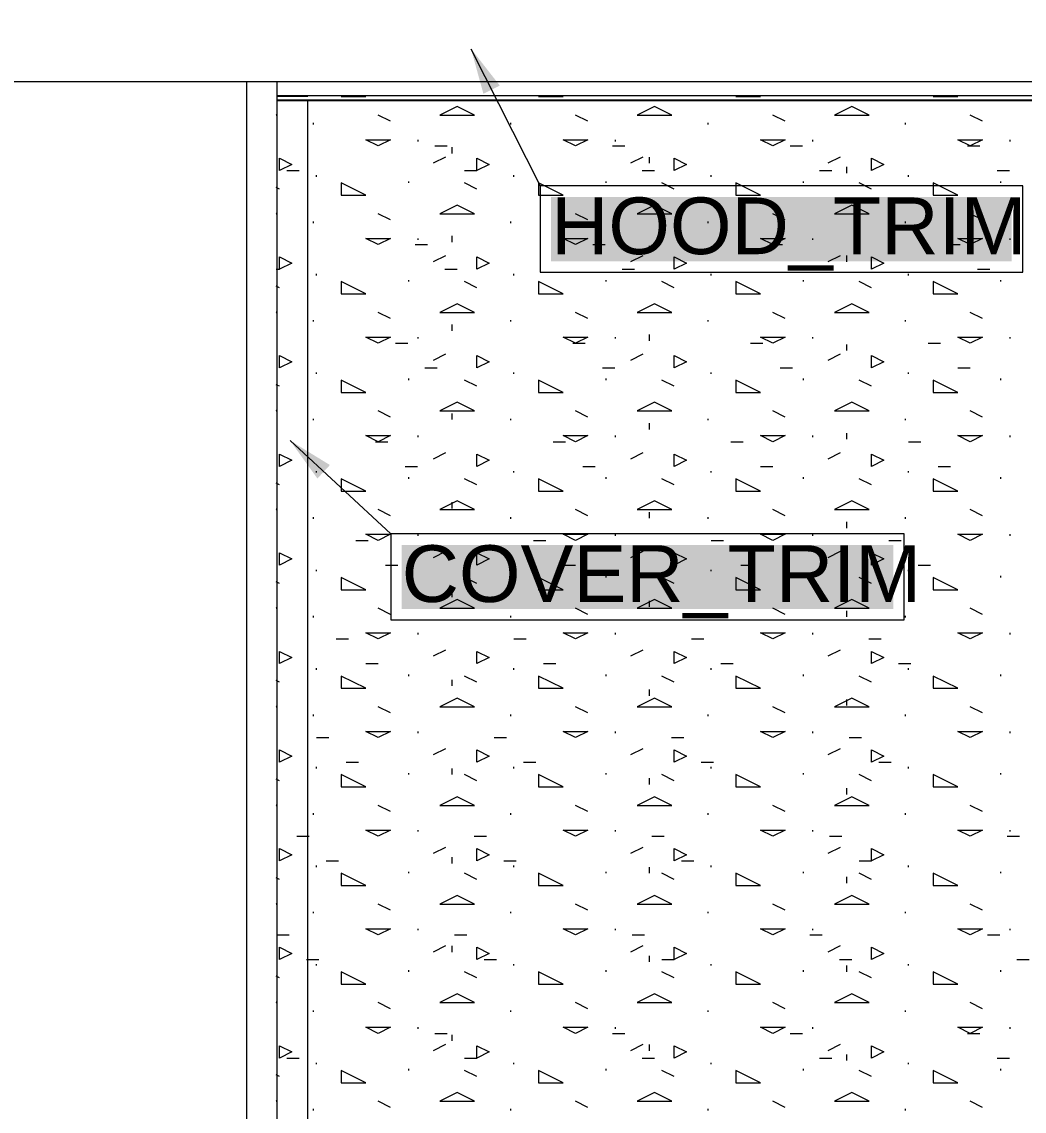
# Model space of a CAD drawing. Header units: inches. Extents: x 0.3 to 15.6, y 0.4 to 11.3.
# Drawn here: x 5.112 to 6.53, y 6.65 to 8.192 of the extents above; entities that cross this region are included whole.
import ezdxf

# ---------------------------------------------------------------- set-up
doc = ezdxf.new("R2010")
doc.units = ezdxf.units.IN
doc.header["$MEASUREMENT"] = 0
for name, color, linetype in [('PDF_Geometry', 7, 'Continuous'), ('PDF_Solid Fills', 7, 'Continuous'), ('PDF_Text', 7, 'Continuous')]:
    doc.layers.add(name, color=color, linetype=linetype)
doc.styles.add('PDF Arial', font='arial.ttf')

msp = doc.modelspace()

# ---------------------------------------------------------------- hatches: boundary and pattern name
at = {"layer": 'PDF_Solid Fills', "transparency": 33554559}
for points in [[(5.7652, 8.0905), (5.7476, 8.1543), (5.7476, 8.1543), (5.7884, 8.1021), (5.7884, 8.1021)], [(5.5303, 7.5459), (5.4916, 7.5996), (5.4916, 7.5996), (5.548, 7.565), (5.548, 7.565)]]:
    msp.add_hatch(color=256, dxfattribs=at).paths.add_polyline_path(points)
at = {"layer": 'PDF_Solid Fills', "true_color": 0xffffff, "transparency": 33554559}
for points in [[(6.5128, 7.8535), (6.5128, 7.9444), (6.5128, 7.9444), (5.861, 7.9444), (5.861, 7.9444), (5.861, 7.8535), (5.861, 7.8535)], [(6.5128, 7.8535), (6.5128, 7.9444), (6.5128, 7.9444), (5.861, 7.9444), (5.861, 7.9444), (5.861, 7.8535), (5.861, 7.8535)], [(6.3451, 7.3611), (6.3451, 7.452), (6.3451, 7.452), (5.6496, 7.452), (5.6496, 7.452), (5.6496, 7.3611), (5.6496, 7.3611)], [(6.3451, 7.3611), (6.3451, 7.452), (6.3451, 7.452), (5.6496, 7.452), (5.6496, 7.452), (5.6496, 7.3611), (5.6496, 7.3611)]]:
    msp.add_hatch(color=7, dxfattribs=at).paths.add_polyline_path(points)

# ---------------------------------------------------------------- linework, layer by layer
at = {"layer": 'PDF_Geometry', "lineweight": 5}
for points in [[(1.6316, 8.4067), (1.6247, 8.4067), (1.6247, 8.1081), (9.5009, 8.1081), (9.5009, 8.2855), (1.6247, 8.2855)], [(5.7476, 8.1543), (5.8454, 7.96)], [(5.4299, 8.1081), (5.4299, 5.975), (5.4732, 5.975), (5.4732, 8.1081)], [(5.4732, 8.0882), (9.7518, 8.0882)], [(5.5169, 8.0865), (5.4732, 8.0865)], [(5.4736, 5.9746), (5.4736, 8.0865)], [(5.4736, 8.0821), (9.7518, 8.0821)], [(5.5638, 8.0865), (5.5987, 8.0865)], [(5.5638, 8.0865), (5.5638, 8.0865)], [(5.5987, 8.0865), (5.5987, 8.0865)], [(5.843, 8.0865), (5.8779, 8.0865)], [(5.843, 8.0865), (5.843, 8.0865)], [(5.8779, 8.0865), (5.8779, 8.0865)], [(6.1222, 8.0865), (6.1571, 8.0865)], [(6.1222, 8.0865), (6.1222, 8.0865)], [(6.1571, 8.0865), (6.1571, 8.0865)], [(6.4014, 8.0865), (6.4363, 8.0865)], [(6.4014, 8.0865), (6.4014, 8.0865)], [(6.4363, 8.0865), (6.4363, 8.0865)], [(5.4096, 5.975), (5.4096, 5.9746), (5.5169, 5.9746), (5.5169, 8.0809)], [(5.4736, 8.0809), (9.7518, 8.0809)], [(5.4719, 8.0603), (5.4736, 8.0603), (5.4719, 8.0612)], [(5.6336, 8.0516), (5.6162, 8.0603)], [(5.9128, 8.0516), (5.8954, 8.0603)], [(6.192, 8.0516), (6.1746, 8.0603)], [(6.4712, 8.0516), (6.4538, 8.0603)], [(5.5246, 8.0472), (5.5246, 8.0494)], [(5.8038, 8.0472), (5.8038, 8.0494)], [(6.083, 8.0472), (6.083, 8.0494)], [(6.3622, 8.0472), (6.3622, 8.0494)], [(5.6729, 8.0232), (5.6729, 8.0254)], [(5.9521, 8.0232), (5.9521, 8.0254)], [(6.2313, 8.0232), (6.2313, 8.0254)], [(6.5105, 8.0232), (6.5105, 8.0254)], [(5.6965, 8.0167), (5.7139, 8.0167)], [(5.7209, 8.0062), (5.7209, 8.0149)], [(5.9477, 8.0167), (5.9652, 8.0167)], [(6.199, 8.0167), (6.2165, 8.0167)], [(6.4503, 8.0167), (6.4677, 8.0167)], [(5.6947, 7.9927), (5.7122, 8.0014)], [(5.9739, 7.9927), (5.9914, 8.0014)], [(6.0001, 7.9922), (6.0001, 8.001)], [(6.2531, 7.9927), (6.2706, 8.0014)], [(5.4871, 7.9818), (5.5045, 7.9818)], [(5.5289, 7.9731), (5.5289, 7.9752)], [(5.7383, 7.9818), (5.7558, 7.9818)], [(5.8081, 7.9731), (5.8081, 7.9752)], [(5.9896, 7.9818), (6.0071, 7.9818)], [(6.0873, 7.9731), (6.0873, 7.9752)], [(6.2409, 7.9818), (6.2583, 7.9818)], [(6.2793, 7.9783), (6.2793, 7.987)], [(6.3665, 7.9731), (6.3665, 7.9752)], [(6.4922, 7.9818), (6.5096, 7.9818)], [(5.6598, 7.9643), (5.6598, 7.9665)], [(5.7558, 7.9556), (5.7383, 7.9643)], [(5.939, 7.9643), (5.939, 7.9665)], [(6.035, 7.9556), (6.0175, 7.9643)], [(6.2182, 7.9643), (6.2182, 7.9665)], [(6.3142, 7.9556), (6.2967, 7.9643)], [(6.4974, 7.9643), (6.4974, 7.9665)], [(5.4766, 7.9556), (5.4719, 7.9579)], [(5.4719, 7.9207), (5.4736, 7.9207), (5.4719, 7.9216)], [(5.6336, 7.912), (5.6162, 7.9207)], [(5.9128, 7.912), (5.8954, 7.9207)], [(6.192, 7.912), (6.1746, 7.9207)], [(6.4712, 7.912), (6.4538, 7.9207)], [(5.5246, 7.9076), (5.5246, 7.9098)], [(5.8038, 7.9076), (5.8038, 7.9098)], [(6.083, 7.9076), (6.083, 7.9098)], [(6.3622, 7.9076), (6.3622, 7.9098)], [(5.6729, 7.8836), (5.6729, 7.8858)], [(5.7209, 7.8806), (5.7209, 7.8893)], [(5.9521, 7.8836), (5.9521, 7.8858)], [(6.2313, 7.8836), (6.2313, 7.8858)], [(6.5105, 7.8836), (6.5105, 7.8858)], [(5.6685, 7.8771), (5.686, 7.8771)], [(5.9198, 7.8771), (5.9373, 7.8771)], [(6.0001, 7.8666), (6.0001, 7.8753)], [(6.1711, 7.8771), (6.1885, 7.8771)], [(6.4224, 7.8771), (6.4398, 7.8771)], [(5.6947, 7.8531), (5.7122, 7.8618)], [(5.9739, 7.8531), (5.9914, 7.8618)], [(6.2531, 7.8531), (6.2706, 7.8618)], [(6.2793, 7.8526), (6.2793, 7.8614)], [(5.4719, 7.8422), (5.4766, 7.8422)], [(5.5289, 7.8335), (5.5289, 7.8356)], [(5.7104, 7.8422), (5.7279, 7.8422)], [(5.8081, 7.8335), (5.8081, 7.8356)], [(5.9617, 7.8422), (5.9791, 7.8422)], [(6.0873, 7.8335), (6.0873, 7.8356)], [(6.213, 7.8422), (6.2304, 7.8422)], [(6.3665, 7.8335), (6.3665, 7.8356)], [(6.4643, 7.8422), (6.4817, 7.8422)], [(5.6598, 7.8247), (5.6598, 7.8269)], [(5.7558, 7.816), (5.7383, 7.8247)], [(5.939, 7.8247), (5.939, 7.8269)], [(6.035, 7.816), (6.0175, 7.8247)], [(6.2182, 7.8247), (6.2182, 7.8269)], [(6.3142, 7.816), (6.2967, 7.8247)], [(6.4974, 7.8247), (6.4974, 7.8269)], [(5.4766, 7.816), (5.4719, 7.8183)], [(5.4719, 7.7811), (5.4736, 7.7811), (5.4719, 7.782)], [(5.6336, 7.7724), (5.6162, 7.7811)], [(5.9128, 7.7724), (5.8954, 7.7811)], [(6.192, 7.7724), (6.1746, 7.7811)], [(6.4712, 7.7724), (6.4538, 7.7811)], [(5.5246, 7.768), (5.5246, 7.7702)], [(5.7209, 7.7549), (5.7209, 7.7637)], [(5.8038, 7.768), (5.8038, 7.7702)], [(6.083, 7.768), (6.083, 7.7702)], [(6.3622, 7.768), (6.3622, 7.7702)], [(5.6729, 7.744), (5.6729, 7.7462)], [(5.9521, 7.744), (5.9521, 7.7462)], [(6.0001, 7.741), (6.0001, 7.7497)], [(6.2313, 7.744), (6.2313, 7.7462)], [(6.5105, 7.744), (6.5105, 7.7462)], [(5.6406, 7.7375), (5.6581, 7.7375)], [(5.8919, 7.7375), (5.9093, 7.7375)], [(6.1432, 7.7375), (6.1606, 7.7375)], [(6.2793, 7.727), (6.2793, 7.7357)], [(6.3945, 7.7375), (6.4119, 7.7375)], [(5.6947, 7.7135), (5.7122, 7.7222)], [(5.9739, 7.7135), (5.9914, 7.7222)], [(6.2531, 7.7135), (6.2706, 7.7222)], [(5.5289, 7.6939), (5.5289, 7.696)], [(5.6825, 7.7026), (5.6999, 7.7026)], [(5.8081, 7.6939), (5.8081, 7.696)], [(5.9338, 7.7026), (5.9512, 7.7026)], [(6.0873, 7.6939), (6.0873, 7.696)], [(6.1851, 7.7026), (6.2025, 7.7026)], [(6.3665, 7.6939), (6.3665, 7.696)], [(6.4363, 7.7026), (6.4538, 7.7026)], [(5.6598, 7.6851), (5.6598, 7.6873)], [(5.7558, 7.6764), (5.7383, 7.6851)], [(5.939, 7.6851), (5.939, 7.6873)], [(6.035, 7.6764), (6.0175, 7.6851)], [(6.2182, 7.6851), (6.2182, 7.6873)], [(6.3142, 7.6764), (6.2967, 7.6851)], [(6.4974, 7.6851), (6.4974, 7.6873)], [(5.4766, 7.6764), (5.4719, 7.6787)], [(5.4719, 7.6415), (5.4736, 7.6415), (5.4719, 7.6424)], [(5.6336, 7.6328), (5.6162, 7.6415)], [(5.7209, 7.6293), (5.7209, 7.638)], [(5.9128, 7.6328), (5.8954, 7.6415)], [(6.192, 7.6328), (6.1746, 7.6415)], [(6.4712, 7.6328), (6.4538, 7.6415)], [(5.5246, 7.6284), (5.5246, 7.6306)], [(5.8038, 7.6284), (5.8038, 7.6306)], [(6.0001, 7.6153), (6.0001, 7.6241)], [(6.083, 7.6284), (6.083, 7.6306)], [(6.3622, 7.6284), (6.3622, 7.6306)], [(5.6729, 7.6044), (5.6729, 7.6066)], [(5.9521, 7.6044), (5.9521, 7.6066)], [(6.2313, 7.6044), (6.2313, 7.6066)], [(6.2793, 7.6014), (6.2793, 7.6101)], [(6.5105, 7.6044), (6.5105, 7.6066)], [(5.4916, 7.5996), (5.634, 7.4676)], [(5.6127, 7.5979), (5.6301, 7.5979)], [(5.864, 7.5979), (5.8814, 7.5979)], [(6.1153, 7.5979), (6.1327, 7.5979)], [(6.3665, 7.5979), (6.384, 7.5979)], [(5.6947, 7.5739), (5.7122, 7.5826)], [(5.9739, 7.5739), (5.9914, 7.5826)], [(6.2531, 7.5739), (6.2706, 7.5826)], [(5.6546, 7.563), (5.672, 7.563)], [(5.9059, 7.563), (5.9233, 7.563)], [(6.1571, 7.563), (6.1746, 7.563)], [(6.4084, 7.563), (6.4259, 7.563)], [(5.5289, 7.5543), (5.5289, 7.5564)], [(5.6598, 7.5455), (5.6598, 7.5477)], [(5.7558, 7.5368), (5.7383, 7.5455)], [(5.8081, 7.5543), (5.8081, 7.5564)], [(5.939, 7.5455), (5.939, 7.5477)], [(6.035, 7.5368), (6.0175, 7.5455)], [(6.0873, 7.5543), (6.0873, 7.5564)], [(6.2182, 7.5455), (6.2182, 7.5477)], [(6.3142, 7.5368), (6.2967, 7.5455)], [(6.3665, 7.5543), (6.3665, 7.5564)], [(6.4974, 7.5455), (6.4974, 7.5477)], [(5.4766, 7.5368), (5.4719, 7.5391)], [(5.7209, 7.5036), (5.7209, 7.5124)], [(5.4719, 7.5019), (5.4736, 7.5019), (5.4719, 7.5028)], [(5.6336, 7.4932), (5.6162, 7.5019)], [(5.9128, 7.4932), (5.8954, 7.5019)], [(6.0001, 7.4897), (6.0001, 7.4984)], [(6.192, 7.4932), (6.1746, 7.5019)], [(6.4712, 7.4932), (6.4538, 7.5019)], [(5.5246, 7.4888), (5.5246, 7.491)], [(5.8038, 7.4888), (5.8038, 7.491)], [(6.083, 7.4888), (6.083, 7.491)], [(6.2793, 7.4757), (6.2793, 7.4845)], [(6.3622, 7.4888), (6.3622, 7.491)], [(5.6729, 7.4648), (5.6729, 7.467)], [(5.9521, 7.4648), (5.9521, 7.467)], [(6.2313, 7.4648), (6.2313, 7.467)], [(6.5105, 7.4648), (6.5105, 7.467)], [(5.5848, 7.4583), (5.6022, 7.4583)], [(5.8361, 7.4583), (5.8535, 7.4583)], [(6.0873, 7.4583), (6.1048, 7.4583)], [(6.3386, 7.4583), (6.3561, 7.4583)], [(5.6947, 7.4343), (5.7122, 7.443)], [(5.9739, 7.4343), (5.9914, 7.443)], [(6.2531, 7.4343), (6.2706, 7.443)], [(5.6267, 7.4234), (5.6441, 7.4234)], [(5.8779, 7.4234), (5.8954, 7.4234)], [(6.1292, 7.4234), (6.1467, 7.4234)], [(6.3805, 7.4234), (6.3979, 7.4234)], [(5.5289, 7.4147), (5.5289, 7.4168)], [(5.6598, 7.4059), (5.6598, 7.4081)], [(5.7558, 7.3972), (5.7383, 7.4059)], [(5.8081, 7.4147), (5.8081, 7.4168)], [(5.939, 7.4059), (5.939, 7.4081)], [(6.035, 7.3972), (6.0175, 7.4059)], [(6.0873, 7.4147), (6.0873, 7.4168)], [(6.2182, 7.4059), (6.2182, 7.4081)], [(6.3142, 7.3972), (6.2967, 7.4059)], [(6.3665, 7.4147), (6.3665, 7.4168)], [(6.4974, 7.4059), (6.4974, 7.4081)], [(5.4766, 7.3972), (5.4719, 7.3995)], [(5.7209, 7.378), (5.7209, 7.3867)], [(6.0001, 7.364), (6.0001, 7.3728)], [(5.4719, 7.3623), (5.4736, 7.3623), (5.4719, 7.3632)], [(5.6336, 7.3536), (5.6162, 7.3623)], [(5.9128, 7.3536), (5.8954, 7.3623)], [(6.192, 7.3536), (6.1746, 7.3623)], [(6.2793, 7.3501), (6.2793, 7.3588)], [(6.4712, 7.3536), (6.4538, 7.3623)], [(5.5246, 7.3492), (5.5246, 7.3514)], [(5.8038, 7.3492), (5.8038, 7.3514)], [(6.083, 7.3492), (6.083, 7.3514)], [(6.3622, 7.3492), (6.3622, 7.3514)], [(5.6729, 7.3252), (5.6729, 7.3274)], [(5.9521, 7.3252), (5.9521, 7.3274)], [(6.2313, 7.3252), (6.2313, 7.3274)], [(6.5105, 7.3252), (6.5105, 7.3274)], [(5.5569, 7.3187), (5.5743, 7.3187)], [(5.8081, 7.3187), (5.8256, 7.3187)], [(6.0594, 7.3187), (6.0769, 7.3187)], [(6.3107, 7.3187), (6.3281, 7.3187)], [(5.6947, 7.2947), (5.7122, 7.3034)], [(5.9739, 7.2947), (5.9914, 7.3034)], [(6.2531, 7.2947), (6.2706, 7.3034)], [(5.5987, 7.2838), (5.6162, 7.2838)], [(5.85, 7.2838), (5.8675, 7.2838)], [(6.1013, 7.2838), (6.1187, 7.2838)], [(6.3526, 7.2838), (6.37, 7.2838)], [(5.5289, 7.2751), (5.5289, 7.2772)], [(5.6598, 7.2663), (5.6598, 7.2685)], [(5.7558, 7.2576), (5.7383, 7.2663)], [(5.8081, 7.2751), (5.8081, 7.2772)], [(5.939, 7.2663), (5.939, 7.2685)], [(6.035, 7.2576), (6.0175, 7.2663)], [(6.0873, 7.2751), (6.0873, 7.2772)], [(6.2182, 7.2663), (6.2182, 7.2685)], [(6.3142, 7.2576), (6.2967, 7.2663)], [(6.3665, 7.2751), (6.3665, 7.2772)], [(6.4974, 7.2663), (6.4974, 7.2685)], [(5.4766, 7.2576), (5.4719, 7.26)], [(5.7209, 7.2524), (5.7209, 7.2611)], [(6.0001, 7.2384), (6.0001, 7.2471)], [(6.2793, 7.2244), (6.2793, 7.2332)], [(5.4719, 7.2227), (5.4736, 7.2227), (5.4719, 7.2236)], [(5.6336, 7.214), (5.6162, 7.2227)], [(5.9128, 7.214), (5.8954, 7.2227)], [(6.192, 7.214), (6.1746, 7.2227)], [(6.4712, 7.214), (6.4538, 7.2227)], [(5.5246, 7.2096), (5.5246, 7.2118)], [(5.8038, 7.2096), (5.8038, 7.2118)], [(6.083, 7.2096), (6.083, 7.2118)], [(6.3622, 7.2096), (6.3622, 7.2118)], [(5.6729, 7.1856), (5.6729, 7.1878)], [(5.9521, 7.1856), (5.9521, 7.1878)], [(6.2313, 7.1856), (6.2313, 7.1878)], [(6.5105, 7.1856), (6.5105, 7.1878)], [(5.5289, 7.1791), (5.5464, 7.1791)], [(5.7802, 7.1791), (5.7977, 7.1791)], [(6.0315, 7.1791), (6.0489, 7.1791)], [(6.2828, 7.1791), (6.3002, 7.1791)], [(5.6947, 7.1551), (5.7122, 7.1638)], [(5.9739, 7.1551), (5.9914, 7.1638)], [(6.2531, 7.1551), (6.2706, 7.1638)], [(5.5708, 7.1442), (5.5883, 7.1442)], [(5.8221, 7.1442), (5.8395, 7.1442)], [(6.0734, 7.1442), (6.0908, 7.1442)], [(6.3247, 7.1442), (6.3421, 7.1442)], [(5.5289, 7.1355), (5.5289, 7.1376)], [(5.6598, 7.1267), (5.6598, 7.1289)], [(5.7209, 7.1267), (5.7209, 7.1355)], [(5.7558, 7.118), (5.7383, 7.1267)], [(5.8081, 7.1355), (5.8081, 7.1376)], [(5.939, 7.1267), (5.939, 7.1289)], [(6.035, 7.118), (6.0175, 7.1267)], [(6.0873, 7.1355), (6.0873, 7.1376)], [(6.2182, 7.1267), (6.2182, 7.1289)], [(6.3142, 7.118), (6.2967, 7.1267)], [(6.3665, 7.1355), (6.3665, 7.1376)], [(6.4974, 7.1267), (6.4974, 7.1289)], [(5.4766, 7.118), (5.4719, 7.1204)], [(6.0001, 7.1128), (6.0001, 7.1215)], [(6.2793, 7.0988), (6.2793, 7.1075)], [(5.4719, 7.0831), (5.4736, 7.0831), (5.4719, 7.084)], [(5.6336, 7.0744), (5.6162, 7.0831)], [(5.9128, 7.0744), (5.8954, 7.0831)], [(6.192, 7.0744), (6.1746, 7.0831)], [(6.4712, 7.0744), (6.4538, 7.0831)], [(5.5246, 7.07), (5.5246, 7.0722)], [(5.8038, 7.07), (5.8038, 7.0722)], [(6.083, 7.07), (6.083, 7.0722)], [(6.3622, 7.07), (6.3622, 7.0722)], [(5.6729, 7.046), (5.6729, 7.0482)], [(5.9521, 7.046), (5.9521, 7.0482)], [(6.2313, 7.046), (6.2313, 7.0482)], [(6.5105, 7.046), (6.5105, 7.0482)], [(5.501, 7.0395), (5.5185, 7.0395)], [(5.7523, 7.0395), (5.7697, 7.0395)], [(6.0036, 7.0395), (6.021, 7.0395)], [(6.2549, 7.0395), (6.2723, 7.0395)], [(6.5061, 7.0395), (6.5236, 7.0395)], [(5.6947, 7.0155), (5.7122, 7.0242)], [(5.9739, 7.0155), (5.9914, 7.0242)], [(6.2531, 7.0155), (6.2706, 7.0242)], [(5.5429, 7.0046), (5.5603, 7.0046)], [(5.7209, 7.0011), (5.7209, 7.0098)], [(5.7942, 7.0046), (5.8116, 7.0046)], [(6.0455, 7.0046), (6.0629, 7.0046)], [(6.2967, 7.0046), (6.3142, 7.0046)], [(5.5289, 6.9959), (5.5289, 6.998)], [(5.6598, 6.9871), (5.6598, 6.9893)], [(5.7558, 6.9784), (5.7383, 6.9871)], [(5.8081, 6.9959), (5.8081, 6.998)], [(5.939, 6.9871), (5.939, 6.9893)], [(6.0001, 6.9871), (6.0001, 6.9959)], [(6.035, 6.9784), (6.0175, 6.9871)], [(6.0873, 6.9959), (6.0873, 6.998)], [(6.2182, 6.9871), (6.2182, 6.9893)], [(6.3142, 6.9784), (6.2967, 6.9871)], [(6.3665, 6.9959), (6.3665, 6.998)], [(6.4974, 6.9871), (6.4974, 6.9893)], [(5.4766, 6.9784), (5.4719, 6.9808)], [(6.2793, 6.9732), (6.2793, 6.9819)], [(5.4719, 6.9435), (5.4736, 6.9435), (5.4719, 6.9444)], [(5.6336, 6.9348), (5.6162, 6.9435)], [(5.9128, 6.9348), (5.8954, 6.9435)], [(6.192, 6.9348), (6.1746, 6.9435)], [(6.4712, 6.9348), (6.4538, 6.9435)], [(5.5246, 6.9304), (5.5246, 6.9326)], [(5.8038, 6.9304), (5.8038, 6.9326)], [(6.083, 6.9304), (6.083, 6.9326)], [(6.3622, 6.9304), (6.3622, 6.9326)], [(5.4731, 6.8999), (5.4905, 6.8999)], [(5.6729, 6.9064), (5.6729, 6.9086)], [(5.7244, 6.8999), (5.7418, 6.8999)], [(5.9521, 6.9064), (5.9521, 6.9086)], [(5.9757, 6.8999), (5.9931, 6.8999)], [(6.2269, 6.8999), (6.2444, 6.8999)], [(6.2313, 6.9064), (6.2313, 6.9086)], [(6.4782, 6.8999), (6.4957, 6.8999)], [(6.5105, 6.9064), (6.5105, 6.9086)], [(5.6947, 6.8759), (5.7122, 6.8846)], [(5.7209, 6.8754), (5.7209, 6.8842)], [(5.9739, 6.8759), (5.9914, 6.8846)], [(6.2531, 6.8759), (6.2706, 6.8846)], [(5.515, 6.865), (5.5324, 6.865)], [(5.7663, 6.865), (5.7837, 6.865)], [(6.0001, 6.8615), (6.0001, 6.8702)], [(6.0175, 6.865), (6.035, 6.865)], [(6.2688, 6.865), (6.2863, 6.865)], [(6.5201, 6.865), (6.5375, 6.865)], [(5.5289, 6.8563), (5.5289, 6.8584)], [(5.6598, 6.8475), (5.6598, 6.8497)], [(5.8081, 6.8563), (5.8081, 6.8584)], [(5.939, 6.8475), (5.939, 6.8497)], [(6.0873, 6.8563), (6.0873, 6.8584)], [(6.2182, 6.8475), (6.2182, 6.8497)], [(6.2793, 6.8475), (6.2793, 6.8563)], [(6.3665, 6.8563), (6.3665, 6.8584)], [(6.4974, 6.8475), (6.4974, 6.8497)], [(5.4766, 6.8388), (5.4719, 6.8412)], [(5.7558, 6.8388), (5.7383, 6.8475)], [(6.035, 6.8388), (6.0175, 6.8475)], [(6.3142, 6.8388), (6.2967, 6.8475)], [(5.4719, 6.8039), (5.4736, 6.8039), (5.4719, 6.8048)], [(5.6336, 6.7952), (5.6162, 6.8039)], [(5.9128, 6.7952), (5.8954, 6.8039)], [(6.192, 6.7952), (6.1746, 6.8039)], [(6.4712, 6.7952), (6.4538, 6.8039)], [(5.5246, 6.7908), (5.5246, 6.793)], [(5.8038, 6.7908), (5.8038, 6.793)], [(6.083, 6.7908), (6.083, 6.793)], [(6.3622, 6.7908), (6.3622, 6.793)], [(5.6729, 6.7668), (5.6729, 6.769)], [(5.6965, 6.7603), (5.7139, 6.7603)], [(5.7209, 6.7498), (5.7209, 6.7585)], [(5.9477, 6.7603), (5.9652, 6.7603)], [(5.9521, 6.7668), (5.9521, 6.769)], [(6.199, 6.7603), (6.2165, 6.7603)], [(6.2313, 6.7668), (6.2313, 6.769)], [(6.4503, 6.7603), (6.4677, 6.7603)], [(6.5105, 6.7668), (6.5105, 6.769)], [(5.6947, 6.7363), (5.7122, 6.745)], [(5.9739, 6.7363), (5.9914, 6.745)], [(6.0001, 6.7358), (6.0001, 6.7446)], [(6.2531, 6.7363), (6.2706, 6.745)], [(5.4871, 6.7254), (5.5045, 6.7254)], [(5.7383, 6.7254), (5.7558, 6.7254)], [(5.9896, 6.7254), (6.0071, 6.7254)], [(6.2409, 6.7254), (6.2583, 6.7254)], [(6.2793, 6.7219), (6.2793, 6.7306)], [(6.4922, 6.7254), (6.5096, 6.7254)], [(5.5289, 6.7167), (5.5289, 6.7188)], [(5.6598, 6.7079), (5.6598, 6.7101)], [(5.8081, 6.7167), (5.8081, 6.7188)], [(5.939, 6.7079), (5.939, 6.7101)], [(6.0873, 6.7167), (6.0873, 6.7188)], [(6.2182, 6.7079), (6.2182, 6.7101)], [(6.3665, 6.7167), (6.3665, 6.7188)], [(6.4974, 6.7079), (6.4974, 6.7101)], [(5.4766, 6.6992), (5.4719, 6.7016)], [(5.7558, 6.6992), (5.7383, 6.7079)], [(6.035, 6.6992), (6.0175, 6.7079)], [(6.3142, 6.6992), (6.2967, 6.7079)], [(5.4719, 6.6643), (5.4736, 6.6643), (5.4719, 6.6652)], [(5.6336, 6.6556), (5.6162, 6.6643)], [(5.9128, 6.6556), (5.8954, 6.6643)], [(6.192, 6.6556), (6.1746, 6.6643)], [(6.4712, 6.6556), (6.4538, 6.6643)], [(5.5246, 6.6512), (5.5246, 6.6534)], [(5.8038, 6.6512), (5.8038, 6.6534)], [(6.083, 6.6512), (6.083, 6.6534)], [(6.3622, 6.6512), (6.3622, 6.6534)]]:
    msp.add_lwpolyline(points, dxfattribs=at)
for points in [[(5.7281, 8.0726), (5.7034, 8.0603), (5.7528, 8.0603)], [(6.0073, 8.0726), (5.9826, 8.0603), (6.032, 8.0603)], [(6.2865, 8.0726), (6.2618, 8.0603), (6.3112, 8.0603)], [(5.5987, 8.0254), (5.6336, 8.0254), (5.6162, 8.0167)], [(5.8779, 8.0254), (5.9128, 8.0254), (5.8954, 8.0167)], [(6.1571, 8.0254), (6.192, 8.0254), (6.1746, 8.0167)], [(6.4363, 8.0254), (6.4712, 8.0254), (6.4538, 8.0167)], [(5.4766, 7.9992), (5.494, 7.9905), (5.4766, 7.9818)], [(5.7558, 7.9992), (5.7732, 7.9905), (5.7558, 7.9818)], [(6.035, 7.9992), (6.0524, 7.9905), (6.035, 7.9818)], [(6.3142, 7.9992), (6.3316, 7.9905), (6.3142, 7.9818)], [(5.5638, 7.9643), (5.5638, 7.9469), (5.5987, 7.9469)], [(5.843, 7.9643), (5.843, 7.9469), (5.8779, 7.9469)], [(5.8454, 7.96), (5.8454, 7.838), (6.5284, 7.838), (6.5284, 7.96)], [(6.1222, 7.9643), (6.1222, 7.9469), (6.1571, 7.9469)], [(6.4014, 7.9643), (6.4014, 7.9469), (6.4363, 7.9469)], [(5.7281, 7.933), (5.7034, 7.9207), (5.7528, 7.9207)], [(6.0073, 7.933), (5.9826, 7.9207), (6.032, 7.9207)], [(6.2865, 7.933), (6.2618, 7.9207), (6.3112, 7.9207)], [(5.5987, 7.8858), (5.6336, 7.8858), (5.6162, 7.8771)], [(5.8779, 7.8858), (5.9128, 7.8858), (5.8954, 7.8771)], [(6.1571, 7.8858), (6.192, 7.8858), (6.1746, 7.8771)], [(6.4363, 7.8858), (6.4712, 7.8858), (6.4538, 7.8771)], [(5.4766, 7.8596), (5.494, 7.8509), (5.4766, 7.8422)], [(5.7558, 7.8596), (5.7732, 7.8509), (5.7558, 7.8422)], [(6.035, 7.8596), (6.0524, 7.8509), (6.035, 7.8422)], [(6.3142, 7.8596), (6.3316, 7.8509), (6.3142, 7.8422)], [(5.5638, 7.8247), (5.5638, 7.8073), (5.5987, 7.8073)], [(5.843, 7.8247), (5.843, 7.8073), (5.8779, 7.8073)], [(6.1222, 7.8247), (6.1222, 7.8073), (6.1571, 7.8073)], [(6.4014, 7.8247), (6.4014, 7.8073), (6.4363, 7.8073)], [(5.7281, 7.7934), (5.7034, 7.7811), (5.7528, 7.7811)], [(6.0073, 7.7934), (5.9826, 7.7811), (6.032, 7.7811)], [(6.2865, 7.7934), (6.2618, 7.7811), (6.3112, 7.7811)], [(5.5987, 7.7462), (5.6336, 7.7462), (5.6162, 7.7375)], [(5.8779, 7.7462), (5.9128, 7.7462), (5.8954, 7.7375)], [(6.1571, 7.7462), (6.192, 7.7462), (6.1746, 7.7375)], [(6.4363, 7.7462), (6.4712, 7.7462), (6.4538, 7.7375)], [(5.4766, 7.72), (5.494, 7.7113), (5.4766, 7.7026)], [(5.7558, 7.72), (5.7732, 7.7113), (5.7558, 7.7026)], [(6.035, 7.72), (6.0524, 7.7113), (6.035, 7.7026)], [(6.3142, 7.72), (6.3316, 7.7113), (6.3142, 7.7026)], [(5.5638, 7.6851), (5.5638, 7.6677), (5.5987, 7.6677)], [(5.843, 7.6851), (5.843, 7.6677), (5.8779, 7.6677)], [(6.1222, 7.6851), (6.1222, 7.6677), (6.1571, 7.6677)], [(6.4014, 7.6851), (6.4014, 7.6677), (6.4363, 7.6677)], [(5.7281, 7.6538), (5.7034, 7.6415), (5.7528, 7.6415)], [(6.0073, 7.6538), (5.9826, 7.6415), (6.032, 7.6415)], [(6.2865, 7.6538), (6.2618, 7.6415), (6.3112, 7.6415)], [(5.5987, 7.6066), (5.6336, 7.6066), (5.6162, 7.5979)], [(5.8779, 7.6066), (5.9128, 7.6066), (5.8954, 7.5979)], [(6.1571, 7.6066), (6.192, 7.6066), (6.1746, 7.5979)], [(6.4363, 7.6066), (6.4712, 7.6066), (6.4538, 7.5979)], [(5.4766, 7.5804), (5.494, 7.5717), (5.4766, 7.563)], [(5.7558, 7.5804), (5.7732, 7.5717), (5.7558, 7.563)], [(6.035, 7.5804), (6.0524, 7.5717), (6.035, 7.563)], [(6.3142, 7.5804), (6.3316, 7.5717), (6.3142, 7.563)], [(5.5638, 7.5455), (5.5638, 7.5281), (5.5987, 7.5281)], [(5.843, 7.5455), (5.843, 7.5281), (5.8779, 7.5281)], [(6.1222, 7.5455), (6.1222, 7.5281), (6.1571, 7.5281)], [(6.4014, 7.5455), (6.4014, 7.5281), (6.4363, 7.5281)], [(5.7281, 7.5142), (5.7034, 7.5019), (5.7528, 7.5019)], [(6.0073, 7.5142), (5.9826, 7.5019), (6.032, 7.5019)], [(6.2865, 7.5142), (6.2618, 7.5019), (6.3112, 7.5019)], [(5.5987, 7.467), (5.6336, 7.467), (5.6162, 7.4583)], [(5.634, 7.4676), (5.634, 7.3456), (6.3607, 7.3456), (6.3607, 7.4676)], [(5.8779, 7.467), (5.9128, 7.467), (5.8954, 7.4583)], [(6.1571, 7.467), (6.192, 7.467), (6.1746, 7.4583)], [(6.4363, 7.467), (6.4712, 7.467), (6.4538, 7.4583)], [(5.4766, 7.4408), (5.494, 7.4321), (5.4766, 7.4234)], [(5.7558, 7.4408), (5.7732, 7.4321), (5.7558, 7.4234)], [(6.035, 7.4408), (6.0524, 7.4321), (6.035, 7.4234)], [(6.3142, 7.4408), (6.3316, 7.4321), (6.3142, 7.4234)], [(5.5638, 7.4059), (5.5638, 7.3885), (5.5987, 7.3885)], [(5.843, 7.4059), (5.843, 7.3885), (5.8779, 7.3885)], [(6.1222, 7.4059), (6.1222, 7.3885), (6.1571, 7.3885)], [(6.4014, 7.4059), (6.4014, 7.3885), (6.4363, 7.3885)], [(5.7281, 7.3746), (5.7034, 7.3623), (5.7528, 7.3623)], [(6.0073, 7.3746), (5.9826, 7.3623), (6.032, 7.3623)], [(6.2865, 7.3746), (6.2618, 7.3623), (6.3112, 7.3623)], [(5.5987, 7.3274), (5.6336, 7.3274), (5.6162, 7.3187)], [(5.8779, 7.3274), (5.9128, 7.3274), (5.8954, 7.3187)], [(6.1571, 7.3274), (6.192, 7.3274), (6.1746, 7.3187)], [(6.4363, 7.3274), (6.4712, 7.3274), (6.4538, 7.3187)], [(5.4766, 7.3012), (5.494, 7.2925), (5.4766, 7.2838)], [(5.7558, 7.3012), (5.7732, 7.2925), (5.7558, 7.2838)], [(6.035, 7.3012), (6.0524, 7.2925), (6.035, 7.2838)], [(6.3142, 7.3012), (6.3316, 7.2925), (6.3142, 7.2838)], [(5.5638, 7.2663), (5.5638, 7.2489), (5.5987, 7.2489)], [(5.843, 7.2663), (5.843, 7.2489), (5.8779, 7.2489)], [(6.1222, 7.2663), (6.1222, 7.2489), (6.1571, 7.2489)], [(6.4014, 7.2663), (6.4014, 7.2489), (6.4363, 7.2489)], [(5.7281, 7.235), (5.7034, 7.2227), (5.7528, 7.2227)], [(6.0073, 7.235), (5.9826, 7.2227), (6.032, 7.2227)], [(6.2865, 7.235), (6.2618, 7.2227), (6.3112, 7.2227)], [(5.5987, 7.1878), (5.6336, 7.1878), (5.6162, 7.1791)], [(5.8779, 7.1878), (5.9128, 7.1878), (5.8954, 7.1791)], [(6.1571, 7.1878), (6.192, 7.1878), (6.1746, 7.1791)], [(6.4363, 7.1878), (6.4712, 7.1878), (6.4538, 7.1791)], [(5.4766, 7.1616), (5.494, 7.1529), (5.4766, 7.1442)], [(5.7558, 7.1616), (5.7732, 7.1529), (5.7558, 7.1442)], [(6.035, 7.1616), (6.0524, 7.1529), (6.035, 7.1442)], [(6.3142, 7.1616), (6.3316, 7.1529), (6.3142, 7.1442)], [(5.5638, 7.1267), (5.5638, 7.1093), (5.5987, 7.1093)], [(5.843, 7.1267), (5.843, 7.1093), (5.8779, 7.1093)], [(6.1222, 7.1267), (6.1222, 7.1093), (6.1571, 7.1093)], [(6.4014, 7.1267), (6.4014, 7.1093), (6.4363, 7.1093)], [(5.7281, 7.0954), (5.7034, 7.0831), (5.7528, 7.0831)], [(6.0073, 7.0954), (5.9826, 7.0831), (6.032, 7.0831)], [(6.2865, 7.0954), (6.2618, 7.0831), (6.3112, 7.0831)], [(5.5987, 7.0482), (5.6336, 7.0482), (5.6162, 7.0395)], [(5.8779, 7.0482), (5.9128, 7.0482), (5.8954, 7.0395)], [(6.1571, 7.0482), (6.192, 7.0482), (6.1746, 7.0395)], [(6.4363, 7.0482), (6.4712, 7.0482), (6.4538, 7.0395)], [(5.4766, 7.022), (5.494, 7.0133), (5.4766, 7.0046)], [(5.7558, 7.022), (5.7732, 7.0133), (5.7558, 7.0046)], [(6.035, 7.022), (6.0524, 7.0133), (6.035, 7.0046)], [(6.3142, 7.022), (6.3316, 7.0133), (6.3142, 7.0046)], [(5.5638, 6.9871), (5.5638, 6.9697), (5.5987, 6.9697)], [(5.843, 6.9871), (5.843, 6.9697), (5.8779, 6.9697)], [(6.1222, 6.9871), (6.1222, 6.9697), (6.1571, 6.9697)], [(6.4014, 6.9871), (6.4014, 6.9697), (6.4363, 6.9697)], [(5.7281, 6.9558), (5.7034, 6.9435), (5.7528, 6.9435)], [(6.0073, 6.9558), (5.9826, 6.9435), (6.032, 6.9435)], [(6.2865, 6.9558), (6.2618, 6.9435), (6.3112, 6.9435)], [(5.5987, 6.9086), (5.6336, 6.9086), (5.6162, 6.8999)], [(5.8779, 6.9086), (5.9128, 6.9086), (5.8954, 6.8999)], [(6.1571, 6.9086), (6.192, 6.9086), (6.1746, 6.8999)], [(6.4363, 6.9086), (6.4712, 6.9086), (6.4538, 6.8999)], [(5.4766, 6.8824), (5.494, 6.8737), (5.4766, 6.865)], [(5.7558, 6.8824), (5.7732, 6.8737), (5.7558, 6.865)], [(6.035, 6.8824), (6.0524, 6.8737), (6.035, 6.865)], [(6.3142, 6.8824), (6.3316, 6.8737), (6.3142, 6.865)], [(5.5638, 6.8475), (5.5638, 6.8301), (5.5987, 6.8301)], [(5.843, 6.8475), (5.843, 6.8301), (5.8779, 6.8301)], [(6.1222, 6.8475), (6.1222, 6.8301), (6.1571, 6.8301)], [(6.4014, 6.8475), (6.4014, 6.8301), (6.4363, 6.8301)], [(5.7281, 6.8162), (5.7034, 6.8039), (5.7528, 6.8039)], [(6.0073, 6.8162), (5.9826, 6.8039), (6.032, 6.8039)], [(6.2865, 6.8162), (6.2618, 6.8039), (6.3112, 6.8039)], [(5.5987, 6.769), (5.6336, 6.769), (5.6162, 6.7603)], [(5.8779, 6.769), (5.9128, 6.769), (5.8954, 6.7603)], [(6.1571, 6.769), (6.192, 6.769), (6.1746, 6.7603)], [(6.4363, 6.769), (6.4712, 6.769), (6.4538, 6.7603)], [(5.4766, 6.7428), (5.494, 6.7341), (5.4766, 6.7254)], [(5.7558, 6.7428), (5.7732, 6.7341), (5.7558, 6.7254)], [(6.035, 6.7428), (6.0524, 6.7341), (6.035, 6.7254)], [(6.3142, 6.7428), (6.3316, 6.7341), (6.3142, 6.7254)], [(5.5638, 6.7079), (5.5638, 6.6905), (5.5987, 6.6905)], [(5.843, 6.7079), (5.843, 6.6905), (5.8779, 6.6905)], [(6.1222, 6.7079), (6.1222, 6.6905), (6.1571, 6.6905)], [(6.4014, 6.7079), (6.4014, 6.6905), (6.4363, 6.6905)], [(5.7281, 6.6766), (5.7034, 6.6643), (5.7528, 6.6643)], [(6.0073, 6.6766), (5.9826, 6.6643), (6.032, 6.6643)], [(6.2865, 6.6766), (6.2618, 6.6643), (6.3112, 6.6643)]]:
    msp.add_lwpolyline(points, close=True, dxfattribs=at)

# ---------------------------------------------------------------- texts
at = {"layer": 'PDF_Text', "char_height": 0.08026, "attachment_point": 7, "style": 'PDF Arial'}
for s, insert in [('HOOD_TRIM', (5.861, 7.8403)), ('COVER_TRIM', (5.6496, 7.3479))]:
    msp.add_mtext(s, dxfattribs=dict(at, insert=insert))

doc.saveas('drawing.dxf')
